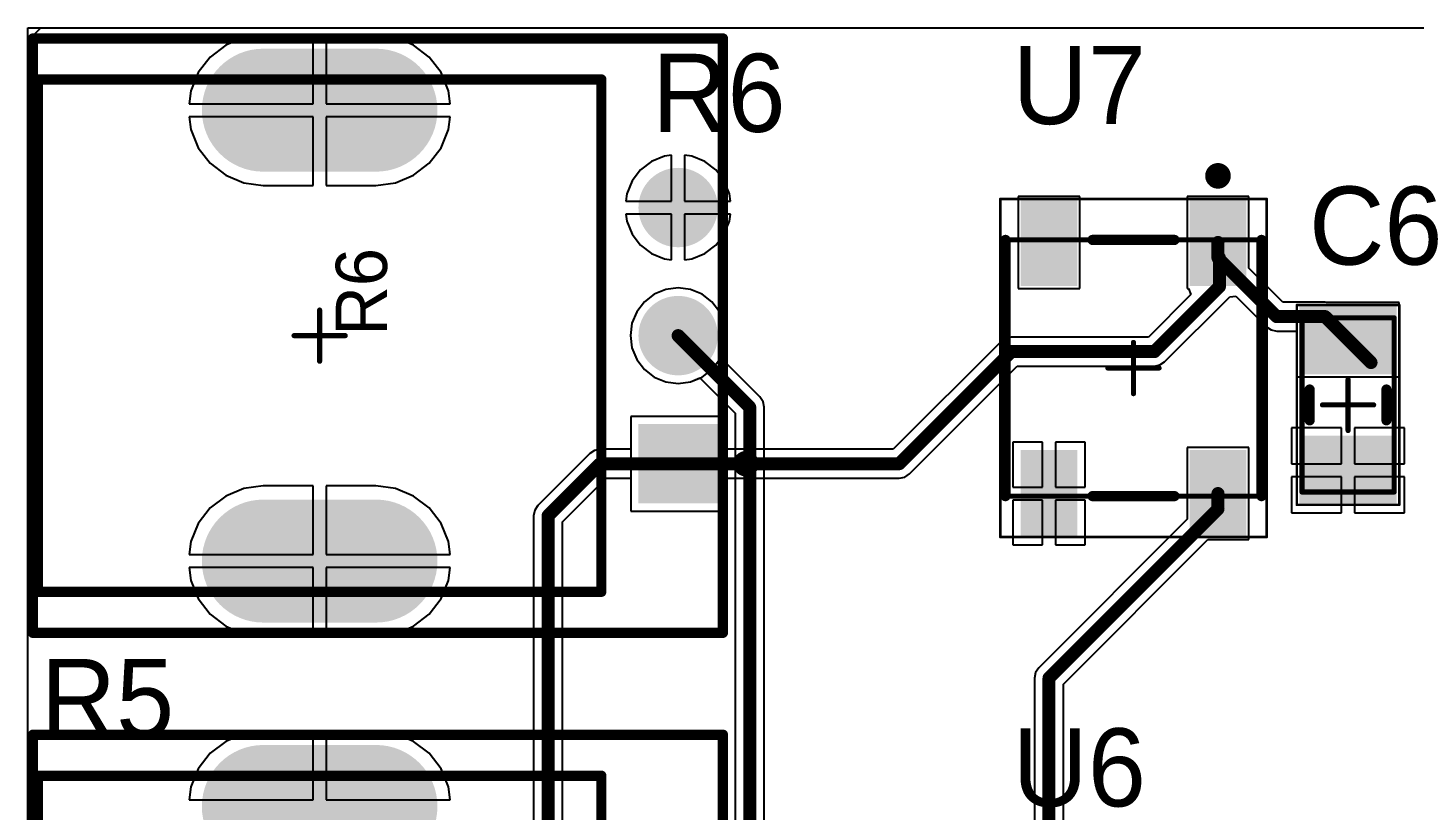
# Model space of a CAD drawing. Header units: millimetres. Extents: x 0 to 5455, y 0 to 5455.
# Drawn here: x 0 to 27.07, y 64.61 to 79.88 of the extents above; entities that cross this region are included whole.
import ezdxf

# ---------------------------------------------------------------- set-up
doc = ezdxf.new("R2010")
doc.units = ezdxf.units.MM
for name, color, linetype in [('BottomLayer', 5, 'Continuous'), ('BottomSolder', 6, 'Continuous'), ('Mechanical13', 56, 'Continuous'), ('Mechanical15', 56, 'Continuous'), ('Mechanical16', 56, 'Continuous'), ('Mechanical3', 76, 'Continuous'), ('Mechanical4', 56, 'Continuous'), ('Mechanical5', 56, 'Continuous'), ('MultiLayer', 9, 'Continuous'), ('PadHoleLayer', 156, 'Continuous'), ('TopLayer', 1, 'Continuous'), ('TopOverlay', 2, 'Continuous'), ('TopPaste', 8, 'Continuous'), ('TopSolder', 216, 'Continuous')]:
    doc.layers.add(name, color=color, linetype=linetype)

# ---------------------------------------------------------------- blocks, each defined once
blk = doc.blocks.new('ADAI_WS2812B_V_3')
at = {"layer": 'TopLayer'}
for points in [[(-3.2, 2.1), (-1.7, 2.1), (-1.7, 1.2), (-3.2, 1.2)], [(1.7, 2.1), (3.2, 2.1), (3.2, 1.2), (1.7, 1.2)], [(-3.2, -1.2), (-1.7, -1.2), (-1.7, -2.1), (-3.2, -2.1)], [(1.7, -1.2), (3.2, -1.2), (3.2, -2.1), (1.7, -2.1)]]:
    blk.add_hatch(color=1, dxfattribs=at).paths.add_polyline_path(points)
at = {"layer": 'TopPaste'}
for points in [[(-3.2, 2.1), (-1.7, 2.1), (-1.7, 1.2), (-3.2, 1.2)], [(1.7, 2.1), (3.2, 2.1), (3.2, 1.2), (1.7, 1.2)], [(-3.2, -1.2), (-1.7, -1.2), (-1.7, -2.1), (-3.2, -2.1)], [(1.7, -1.2), (3.2, -1.2), (3.2, -2.1), (1.7, -2.1)]]:
    blk.add_hatch(color=8, dxfattribs=at).paths.add_polyline_path(points)
at = {"layer": 'TopSolder'}
for points in [[(-3.302, 2.202), (-1.598, 2.202), (-1.598, 1.098), (-3.302, 1.098)], [(1.598, 2.202), (3.302, 2.202), (3.302, 1.098), (1.598, 1.098)], [(-3.302, -1.098), (-1.598, -1.098), (-1.598, -2.202), (-3.302, -2.202)], [(1.598, -1.098), (3.302, -1.098), (3.302, -2.202), (1.598, -2.202)]]:
    blk.add_hatch(color=216, dxfattribs=at).paths.add_polyline_path(points)
at = {"layer": 'Mechanical13', "const_width": 0.1}
for points in [[(2.5, 2.5), (-2.5, 2.5)], [(-2.5, -2.5), (-2.5, 2.5)], [(2.5, -2.5), (2.5, 2.5)], [(2.5, -2.5), (-2.5, -2.5)]]:
    blk.add_lwpolyline(points, dxfattribs=at)
at = {"layer": 'Mechanical13', "const_width": 0.05}
for points in [[(-2.525, 2.5, 1), (-2.475, 2.5, 1)], [(-2.525, 2.5, 1), (-2.475, 2.5, 1)], [(2.475, 2.5, 1), (2.525, 2.5, 1)], [(2.475, 2.5, 1), (2.525, 2.5, 1)], [(-2.525, -2.5, 1), (-2.475, -2.5, 1)], [(-2.525, -2.5, 1), (-2.475, -2.5, 1)], [(2.475, -2.5, 1), (2.525, -2.5, 1)], [(2.475, -2.5, 1), (2.525, -2.5, 1)]]:
    blk.add_lwpolyline(points, format="xyb", close=True, dxfattribs=at)
at = {"layer": 'Mechanical15'}
for points, const_width in [([(-3.3, -2.598), (-3.3, 2.6)], 0.05), ([(3.3, 2.6), (-3.3, 2.6)], 0.05), ([(3.3, -2.6), (3.3, 2.6)], 0.05), ([(0, -0.5), (0, 0.5)], 0.1), ([(0.5, 0), (-0.5, 0)], 0.1), ([(3.3, -2.6), (-3.3, -2.6)], 0.05)]:
    blk.add_lwpolyline(points, dxfattribs=dict(at, const_width=const_width))
for points, const_width in [([(-3.313, 2.6, 1), (-3.288, 2.6, 1)], 0.025), ([(-3.313, 2.6, 1), (-3.288, 2.6, 1)], 0.025), ([(3.288, 2.6, 1), (3.313, 2.6, 1)], 0.025), ([(3.288, 2.6, 1), (3.313, 2.6, 1)], 0.025), ([(-0.025, 0.5, 1), (0.025, 0.5, 1)], 0.05), ([(-0.525, 0, 1), (-0.475, 0, 1)], 0.05), ([(0.475, 0, 1), (0.525, 0, 1)], 0.05), ([(-0.025, -0.5, 1), (0.025, -0.5, 1)], 0.05), ([(-3.313, -2.598, 1), (-3.288, -2.598, 1)], 0.025), ([(-3.313, -2.6, 1), (-3.288, -2.6, 1)], 0.025), ([(3.288, -2.6, 1), (3.313, -2.6, 1)], 0.025), ([(3.288, -2.6, 1), (3.313, -2.6, 1)], 0.025)]:
    blk.add_lwpolyline(points, format="xyb", close=True, dxfattribs=dict(at, const_width=const_width))
at = {"layer": 'TopOverlay', "const_width": 0.2}
for points in [[(2.5, 2.5), (-2.5, 2.5)], [(-2.5, -0.8), (-2.5, 0.8)], [(2.5, -0.8), (2.5, 0.8)], [(2.5, -2.5), (-2.5, -2.5)]]:
    blk.add_lwpolyline(points, dxfattribs=at)
at = {"layer": 'TopOverlay'}
for points, const_width in [([(-2.55, 2.5, 1), (-2.45, 2.5, 1)], 0.1), ([(2.45, 2.5, 1), (2.55, 2.5, 1)], 0.1), ([(-3.625, 1.65, 1), (-3.875, 1.65, 1)], 0.25), ([(-3.938, 1.65, 1), (-3.813, 1.65, 1)], 0.125), ([(-3.687, 1.65, 1), (-3.562, 1.65, 1)], 0.125), ([(-2.55, 0.8, 1), (-2.45, 0.8, 1)], 0.1), ([(2.45, 0.8, 1), (2.55, 0.8, 1)], 0.1), ([(-2.55, -0.8, 1), (-2.45, -0.8, 1)], 0.1), ([(2.45, -0.8, 1), (2.55, -0.8, 1)], 0.1), ([(-2.55, -2.5, 1), (-2.45, -2.5, 1)], 0.1), ([(2.45, -2.5, 1), (2.55, -2.5, 1)], 0.1)]:
    blk.add_lwpolyline(points, format="xyb", close=True, dxfattribs=dict(at, const_width=const_width))
blk = doc.blocks.new('FP_PTV09A_4_MFG_11')
at = {"layer": 'BottomLayer'}
h = blk.add_hatch(color=5, dxfattribs=at)
edge = h.paths.add_edge_path()
edge.add_arc((-4.4, -1.1), 1.2, 180, 360)
edge.add_line((-3.2, -1.1), (-3.2, 1.1))
edge.add_arc((-4.4, 1.1), 1.2, 0, 180)
edge.add_line((-5.6, 1.1), (-5.6, -1.1))
h = blk.add_hatch(color=5, dxfattribs=at)
edge = h.paths.add_edge_path()
edge.add_arc((4.4, -1.1), 1.2, 180, 360)
edge.add_line((5.6, -1.1), (5.6, 1.1))
edge.add_arc((4.4, 1.1), 1.2, 0, 180)
edge.add_line((3.2, 1.1), (3.2, -1.1))
blk.add_hatch(color=5, dxfattribs=at).paths.add_polyline_path([(-3.275, -6.225), (-1.725, -6.225), (-1.725, -7.775), (-3.275, -7.775)])
h = blk.add_hatch(color=5, dxfattribs=at)
edge = h.paths.add_edge_path()
edge.add_arc((0, -7), 0.775, 0, 360)
h = blk.add_hatch(color=5, dxfattribs=at)
edge = h.paths.add_edge_path()
edge.add_arc((2.5, -7), 0.775, 0, 360)
at = {"layer": 'BottomSolder'}
h = blk.add_hatch(color=6, dxfattribs=at)
edge = h.paths.add_edge_path()
edge.add_arc((-4.4, -1.1), 1.2, 180, 360)
edge.add_line((-3.2, -1.1), (-3.2, 1.1))
edge.add_arc((-4.4, 1.1), 1.2, 0, 180)
edge.add_line((-5.6, 1.1), (-5.6, -1.1))
h = blk.add_hatch(color=6, dxfattribs=at)
edge = h.paths.add_edge_path()
edge.add_arc((4.4, -1.1), 1.2, 180, 360)
edge.add_line((5.6, -1.1), (5.6, 1.1))
edge.add_arc((4.4, 1.1), 1.2, 0, 180)
edge.add_line((3.2, 1.1), (3.2, -1.1))
blk.add_hatch(color=6, dxfattribs=at).paths.add_polyline_path([(-3.275, -6.225), (-1.725, -6.225), (-1.725, -7.775), (-3.275, -7.775)])
h = blk.add_hatch(color=6, dxfattribs=at)
edge = h.paths.add_edge_path()
edge.add_arc((0, -7), 0.775, 0, 360)
h = blk.add_hatch(color=6, dxfattribs=at)
edge = h.paths.add_edge_path()
edge.add_arc((2.5, -7), 0.775, 0, 360)
at = {"layer": 'MultiLayer'}
h = blk.add_hatch(color=9, dxfattribs=at)
edge = h.paths.add_edge_path()
edge.add_arc((-4.4, -1.1), 1.2, 180, 360)
edge.add_line((-3.2, -1.1), (-3.2, 1.1))
edge.add_arc((-4.4, 1.1), 1.2, 0, 180)
edge.add_line((-5.6, 1.1), (-5.6, -1.1))
h = blk.add_hatch(color=9, dxfattribs=at)
edge = h.paths.add_edge_path()
edge.add_arc((4.4, -1.1), 1.2, 180, 360)
edge.add_line((5.6, -1.1), (5.6, 1.1))
edge.add_arc((4.4, 1.1), 1.2, 0, 180)
edge.add_line((3.2, 1.1), (3.2, -1.1))
blk.add_hatch(color=9, dxfattribs=at).paths.add_polyline_path([(-3.275, -6.225), (-1.725, -6.225), (-1.725, -7.775), (-3.275, -7.775)])
h = blk.add_hatch(color=9, dxfattribs=at)
edge = h.paths.add_edge_path()
edge.add_arc((0, -7), 0.775, 0, 360)
h = blk.add_hatch(color=9, dxfattribs=at)
edge = h.paths.add_edge_path()
edge.add_arc((2.5, -7), 0.775, 0, 360)
at = {"layer": 'PadHoleLayer'}
h = blk.add_hatch(color=156, dxfattribs=at)
edge = h.paths.add_edge_path()
edge.add_arc((-4.4, -1.1), 0.9, 180, 360)
edge.add_line((-3.5, -1.1), (-3.5, 1.1))
edge.add_arc((-4.4, 1.1), 0.9, 0, 180)
edge.add_line((-5.3, 1.1), (-5.3, -1.1))
h = blk.add_hatch(color=156, dxfattribs=at)
edge = h.paths.add_edge_path()
edge.add_arc((4.4, -1.1), 0.9, 180, 360)
edge.add_line((5.3, -1.1), (5.3, 1.1))
edge.add_arc((4.4, 1.1), 0.9, 0, 180)
edge.add_line((3.5, 1.1), (3.5, -1.1))
h = blk.add_hatch(color=156, dxfattribs=at)
edge = h.paths.add_edge_path()
edge.add_arc((-2.5, -7), 0.5, 0, 360)
h = blk.add_hatch(color=156, dxfattribs=at)
edge = h.paths.add_edge_path()
edge.add_arc((0, -7), 0.5, 0, 360)
h = blk.add_hatch(color=156, dxfattribs=at)
edge = h.paths.add_edge_path()
edge.add_arc((2.5, -7), 0.5, 0, 360)
at = {"layer": 'TopLayer'}
h = blk.add_hatch(color=1, dxfattribs=at)
edge = h.paths.add_edge_path()
edge.add_arc((-4.4, -1.1), 1.2, 180, 360)
edge.add_line((-3.2, -1.1), (-3.2, 1.1))
edge.add_arc((-4.4, 1.1), 1.2, 0, 180)
edge.add_line((-5.6, 1.1), (-5.6, -1.1))
h = blk.add_hatch(color=1, dxfattribs=at)
edge = h.paths.add_edge_path()
edge.add_arc((4.4, -1.1), 1.2, 180, 360)
edge.add_line((5.6, -1.1), (5.6, 1.1))
edge.add_arc((4.4, 1.1), 1.2, 0, 180)
edge.add_line((3.2, 1.1), (3.2, -1.1))
blk.add_hatch(color=1, dxfattribs=at).paths.add_polyline_path([(-3.275, -6.225), (-1.725, -6.225), (-1.725, -7.775), (-3.275, -7.775)])
h = blk.add_hatch(color=1, dxfattribs=at)
edge = h.paths.add_edge_path()
edge.add_arc((0, -7), 0.775, 0, 360)
h = blk.add_hatch(color=1, dxfattribs=at)
edge = h.paths.add_edge_path()
edge.add_arc((2.5, -7), 0.775, 0, 360)
at = {"layer": 'TopSolder'}
h = blk.add_hatch(color=216, dxfattribs=at)
edge = h.paths.add_edge_path()
edge.add_arc((-4.4, -1.1), 1.2, 180, 360)
edge.add_line((-3.2, -1.1), (-3.2, 1.1))
edge.add_arc((-4.4, 1.1), 1.2, 0, 180)
edge.add_line((-5.6, 1.1), (-5.6, -1.1))
h = blk.add_hatch(color=216, dxfattribs=at)
edge = h.paths.add_edge_path()
edge.add_arc((4.4, -1.1), 1.2, 180, 360)
edge.add_line((5.6, -1.1), (5.6, 1.1))
edge.add_arc((4.4, 1.1), 1.2, 0, 180)
edge.add_line((3.2, 1.1), (3.2, -1.1))
blk.add_hatch(color=216, dxfattribs=at).paths.add_polyline_path([(-3.275, -6.225), (-1.725, -6.225), (-1.725, -7.775), (-3.275, -7.775)])
h = blk.add_hatch(color=216, dxfattribs=at)
edge = h.paths.add_edge_path()
edge.add_arc((0, -7), 0.775, 0, 360)
h = blk.add_hatch(color=216, dxfattribs=at)
edge = h.paths.add_edge_path()
edge.add_arc((2.5, -7), 0.775, 0, 360)
at = {"layer": 'Mechanical16', "const_width": 0.1}
for points in [[(0, 0.5), (0, -0.5)], [(-0.5, 0), (0.5, 0)]]:
    blk.add_lwpolyline(points, dxfattribs=at)
at = {"layer": 'Mechanical16', "const_width": 0.05}
for points in [[(-0.025, 0.5, 1), (0.025, 0.5, 1)], [(-0.525, 0, 1), (-0.475, 0, 1)], [(0.475, 0, 1), (0.525, 0, 1)], [(-0.025, -0.5, 1), (0.025, -0.5, 1)]]:
    blk.add_lwpolyline(points, format="xyb", close=True, dxfattribs=at)
at = {"layer": 'Mechanical3', "const_width": 0.2}
for points in [[(-5, 5.5), (-5, -5.5)], [(-5, 5.5), (5, 5.5)], [(5, 5.5), (5, -5.5)], [(-5, -5.5), (5, -5.5)]]:
    blk.add_lwpolyline(points, dxfattribs=at)
at = {"layer": 'Mechanical3', "const_width": 0.1}
for points in [[(-5.05, 5.5, 1), (-4.95, 5.5, 1)], [(-5.05, 5.5, 1), (-4.95, 5.5, 1)], [(4.95, 5.5, 1), (5.05, 5.5, 1)], [(4.95, 5.5, 1), (5.05, 5.5, 1)], [(-5.05, -5.5, 1), (-4.95, -5.5, 1)], [(-5.05, -5.5, 1), (-4.95, -5.5, 1)], [(4.95, -5.5, 1), (5.05, -5.5, 1)], [(4.95, -5.5, 1), (5.05, -5.5, 1)]]:
    blk.add_lwpolyline(points, format="xyb", close=True, dxfattribs=at)
at = {"layer": 'Mechanical4', "const_width": 0.2}
for points in [[(-5.8, 5.6), (-5.8, -7.875)], [(-5.8, 5.6), (5.8, 5.6)], [(5.8, 5.6), (5.8, -7.875)], [(-5.8, -7.875), (5.8, -7.875)]]:
    blk.add_lwpolyline(points, dxfattribs=at)
at = {"layer": 'Mechanical4', "const_width": 0.1}
for points in [[(-5.85, 5.6, 1), (-5.75, 5.6, 1)], [(-5.85, 5.6, 1), (-5.75, 5.6, 1)], [(5.75, 5.6, 1), (5.85, 5.6, 1)], [(5.75, 5.6, 1), (5.85, 5.6, 1)], [(-5.85, -7.875, 1), (-5.75, -7.875, 1)], [(-5.85, -7.875, 1), (-5.75, -7.875, 1)], [(5.75, -7.875, 1), (5.85, -7.875, 1)], [(5.75, -7.875, 1), (5.85, -7.875, 1)]]:
    blk.add_lwpolyline(points, format="xyb", close=True, dxfattribs=at)
at = {"layer": 'Mechanical5', "const_width": 0.2}
for points in [[(-5.8, 5.6), (-5.8, -7.875)], [(-5.8, 5.6), (5.8, 5.6)], [(5.8, 5.6), (5.8, -7.875)], [(-5.8, -7.875), (5.8, -7.875)]]:
    blk.add_lwpolyline(points, dxfattribs=at)
at = {"layer": 'Mechanical5', "const_width": 0.1}
for points in [[(-5.85, 5.6, 1), (-5.75, 5.6, 1)], [(-5.85, 5.6, 1), (-5.75, 5.6, 1)], [(5.75, 5.6, 1), (5.85, 5.6, 1)], [(5.75, 5.6, 1), (5.85, 5.6, 1)], [(-5.85, -7.875, 1), (-5.75, -7.875, 1)], [(-5.85, -7.875, 1), (-5.75, -7.875, 1)], [(5.75, -7.875, 1), (5.85, -7.875, 1)], [(5.75, -7.875, 1), (5.85, -7.875, 1)]]:
    blk.add_lwpolyline(points, format="xyb", close=True, dxfattribs=at)
at = {"layer": 'TopOverlay', "const_width": 0.2}
for points in [[(-5, 5.5), (-5, 2.675)], [(-5, 5.5), (5, 5.5)], [(5, 5.5), (5, 2.675)], [(-5, -2.675), (-5, -5.5)], [(5, -2.675), (5, -5.5)], [(-5, -5.5), (5, -5.5)]]:
    blk.add_lwpolyline(points, dxfattribs=at)
at = {"layer": 'TopOverlay'}
for points, const_width in [([(-5.05, 5.5, 1), (-4.95, 5.5, 1)], 0.1), ([(-5.05, 5.5, 1), (-4.95, 5.5, 1)], 0.1), ([(4.95, 5.5, 1), (5.05, 5.5, 1)], 0.1), ([(4.95, 5.5, 1), (5.05, 5.5, 1)], 0.1), ([(-5.05, 2.675, 1), (-4.95, 2.675, 1)], 0.1), ([(4.95, 2.675, 1), (5.05, 2.675, 1)], 0.1), ([(-5.05, -2.675, 1), (-4.95, -2.675, 1)], 0.1), ([(4.95, -2.675, 1), (5.05, -2.675, 1)], 0.1), ([(-5.05, -5.5, 1), (-4.95, -5.5, 1)], 0.1), ([(-5.05, -5.5, 1), (-4.95, -5.5, 1)], 0.1), ([(4.95, -5.5, 1), (5.05, -5.5, 1)], 0.1), ([(4.95, -5.5, 1), (5.05, -5.5, 1)], 0.1), ([(-2.375, -8.325, 1), (-2.625, -8.325, 1)], 0.25), ([(-2.688, -8.325, 1), (-2.563, -8.325, 1)], 0.125), ([(-2.437, -8.325, 1), (-2.312, -8.325, 1)], 0.125)]:
    blk.add_lwpolyline(points, format="xyb", close=True, dxfattribs=dict(at, const_width=const_width))
at = {"layer": 'Mechanical5'}
blk.add_text('R6', height=1, dxfattribs=at).set_placement((0, -1.315))
blk = doc.blocks.new('FP_PTV09A_4_MFG_12')
at = {"layer": 'BottomLayer'}
h = blk.add_hatch(color=5, dxfattribs=at)
edge = h.paths.add_edge_path()
edge.add_arc((-4.4, -1.1), 1.2, 180, 360)
edge.add_line((-3.2, -1.1), (-3.2, 1.1))
edge.add_arc((-4.4, 1.1), 1.2, 0, 180)
edge.add_line((-5.6, 1.1), (-5.6, -1.1))
h = blk.add_hatch(color=5, dxfattribs=at)
edge = h.paths.add_edge_path()
edge.add_arc((4.4, -1.1), 1.2, 180, 360)
edge.add_line((5.6, -1.1), (5.6, 1.1))
edge.add_arc((4.4, 1.1), 1.2, 0, 180)
edge.add_line((3.2, 1.1), (3.2, -1.1))
blk.add_hatch(color=5, dxfattribs=at).paths.add_polyline_path([(-3.275, -6.225), (-1.725, -6.225), (-1.725, -7.775), (-3.275, -7.775)])
h = blk.add_hatch(color=5, dxfattribs=at)
edge = h.paths.add_edge_path()
edge.add_arc((0, -7), 0.775, 0, 360)
h = blk.add_hatch(color=5, dxfattribs=at)
edge = h.paths.add_edge_path()
edge.add_arc((2.5, -7), 0.775, 0, 360)
at = {"layer": 'BottomSolder'}
h = blk.add_hatch(color=6, dxfattribs=at)
edge = h.paths.add_edge_path()
edge.add_arc((-4.4, -1.1), 1.2, 180, 360)
edge.add_line((-3.2, -1.1), (-3.2, 1.1))
edge.add_arc((-4.4, 1.1), 1.2, 0, 180)
edge.add_line((-5.6, 1.1), (-5.6, -1.1))
h = blk.add_hatch(color=6, dxfattribs=at)
edge = h.paths.add_edge_path()
edge.add_arc((4.4, -1.1), 1.2, 180, 360)
edge.add_line((5.6, -1.1), (5.6, 1.1))
edge.add_arc((4.4, 1.1), 1.2, 0, 180)
edge.add_line((3.2, 1.1), (3.2, -1.1))
blk.add_hatch(color=6, dxfattribs=at).paths.add_polyline_path([(-3.275, -6.225), (-1.725, -6.225), (-1.725, -7.775), (-3.275, -7.775)])
h = blk.add_hatch(color=6, dxfattribs=at)
edge = h.paths.add_edge_path()
edge.add_arc((0, -7), 0.775, 0, 360)
h = blk.add_hatch(color=6, dxfattribs=at)
edge = h.paths.add_edge_path()
edge.add_arc((2.5, -7), 0.775, 0, 360)
at = {"layer": 'MultiLayer'}
h = blk.add_hatch(color=9, dxfattribs=at)
edge = h.paths.add_edge_path()
edge.add_arc((-4.4, -1.1), 1.2, 180, 360)
edge.add_line((-3.2, -1.1), (-3.2, 1.1))
edge.add_arc((-4.4, 1.1), 1.2, 0, 180)
edge.add_line((-5.6, 1.1), (-5.6, -1.1))
h = blk.add_hatch(color=9, dxfattribs=at)
edge = h.paths.add_edge_path()
edge.add_arc((4.4, -1.1), 1.2, 180, 360)
edge.add_line((5.6, -1.1), (5.6, 1.1))
edge.add_arc((4.4, 1.1), 1.2, 0, 180)
edge.add_line((3.2, 1.1), (3.2, -1.1))
blk.add_hatch(color=9, dxfattribs=at).paths.add_polyline_path([(-3.275, -6.225), (-1.725, -6.225), (-1.725, -7.775), (-3.275, -7.775)])
h = blk.add_hatch(color=9, dxfattribs=at)
edge = h.paths.add_edge_path()
edge.add_arc((0, -7), 0.775, 0, 360)
h = blk.add_hatch(color=9, dxfattribs=at)
edge = h.paths.add_edge_path()
edge.add_arc((2.5, -7), 0.775, 0, 360)
at = {"layer": 'PadHoleLayer'}
h = blk.add_hatch(color=156, dxfattribs=at)
edge = h.paths.add_edge_path()
edge.add_arc((-4.4, -1.1), 0.9, 180, 360)
edge.add_line((-3.5, -1.1), (-3.5, 1.1))
edge.add_arc((-4.4, 1.1), 0.9, 0, 180)
edge.add_line((-5.3, 1.1), (-5.3, -1.1))
h = blk.add_hatch(color=156, dxfattribs=at)
edge = h.paths.add_edge_path()
edge.add_arc((4.4, -1.1), 0.9, 180, 360)
edge.add_line((5.3, -1.1), (5.3, 1.1))
edge.add_arc((4.4, 1.1), 0.9, 0, 180)
edge.add_line((3.5, 1.1), (3.5, -1.1))
h = blk.add_hatch(color=156, dxfattribs=at)
edge = h.paths.add_edge_path()
edge.add_arc((-2.5, -7), 0.5, 0, 360)
h = blk.add_hatch(color=156, dxfattribs=at)
edge = h.paths.add_edge_path()
edge.add_arc((0, -7), 0.5, 0, 360)
h = blk.add_hatch(color=156, dxfattribs=at)
edge = h.paths.add_edge_path()
edge.add_arc((2.5, -7), 0.5, 0, 360)
at = {"layer": 'TopLayer'}
h = blk.add_hatch(color=1, dxfattribs=at)
edge = h.paths.add_edge_path()
edge.add_arc((-4.4, -1.1), 1.2, 180, 360)
edge.add_line((-3.2, -1.1), (-3.2, 1.1))
edge.add_arc((-4.4, 1.1), 1.2, 0, 180)
edge.add_line((-5.6, 1.1), (-5.6, -1.1))
h = blk.add_hatch(color=1, dxfattribs=at)
edge = h.paths.add_edge_path()
edge.add_arc((4.4, -1.1), 1.2, 180, 360)
edge.add_line((5.6, -1.1), (5.6, 1.1))
edge.add_arc((4.4, 1.1), 1.2, 0, 180)
edge.add_line((3.2, 1.1), (3.2, -1.1))
blk.add_hatch(color=1, dxfattribs=at).paths.add_polyline_path([(-3.275, -6.225), (-1.725, -6.225), (-1.725, -7.775), (-3.275, -7.775)])
h = blk.add_hatch(color=1, dxfattribs=at)
edge = h.paths.add_edge_path()
edge.add_arc((0, -7), 0.775, 0, 360)
h = blk.add_hatch(color=1, dxfattribs=at)
edge = h.paths.add_edge_path()
edge.add_arc((2.5, -7), 0.775, 0, 360)
at = {"layer": 'TopSolder'}
h = blk.add_hatch(color=216, dxfattribs=at)
edge = h.paths.add_edge_path()
edge.add_arc((-4.4, -1.1), 1.2, 180, 360)
edge.add_line((-3.2, -1.1), (-3.2, 1.1))
edge.add_arc((-4.4, 1.1), 1.2, 0, 180)
edge.add_line((-5.6, 1.1), (-5.6, -1.1))
h = blk.add_hatch(color=216, dxfattribs=at)
edge = h.paths.add_edge_path()
edge.add_arc((4.4, -1.1), 1.2, 180, 360)
edge.add_line((5.6, -1.1), (5.6, 1.1))
edge.add_arc((4.4, 1.1), 1.2, 0, 180)
edge.add_line((3.2, 1.1), (3.2, -1.1))
blk.add_hatch(color=216, dxfattribs=at).paths.add_polyline_path([(-3.275, -6.225), (-1.725, -6.225), (-1.725, -7.775), (-3.275, -7.775)])
h = blk.add_hatch(color=216, dxfattribs=at)
edge = h.paths.add_edge_path()
edge.add_arc((0, -7), 0.775, 0, 360)
h = blk.add_hatch(color=216, dxfattribs=at)
edge = h.paths.add_edge_path()
edge.add_arc((2.5, -7), 0.775, 0, 360)
at = {"layer": 'Mechanical16', "const_width": 0.1}
for points in [[(0, 0.5), (0, -0.5)], [(-0.5, 0), (0.5, 0)]]:
    blk.add_lwpolyline(points, dxfattribs=at)
at = {"layer": 'Mechanical16', "const_width": 0.05}
for points in [[(-0.025, 0.5, 1), (0.025, 0.5, 1)], [(-0.525, 0, 1), (-0.475, 0, 1)], [(0.475, 0, 1), (0.525, 0, 1)], [(-0.025, -0.5, 1), (0.025, -0.5, 1)]]:
    blk.add_lwpolyline(points, format="xyb", close=True, dxfattribs=at)
at = {"layer": 'Mechanical3', "const_width": 0.2}
for points in [[(-5, 5.5), (-5, -5.5)], [(-5, 5.5), (5, 5.5)], [(5, 5.5), (5, -5.5)], [(-5, -5.5), (5, -5.5)]]:
    blk.add_lwpolyline(points, dxfattribs=at)
at = {"layer": 'Mechanical3', "const_width": 0.1}
for points in [[(-5.05, 5.5, 1), (-4.95, 5.5, 1)], [(-5.05, 5.5, 1), (-4.95, 5.5, 1)], [(4.95, 5.5, 1), (5.05, 5.5, 1)], [(4.95, 5.5, 1), (5.05, 5.5, 1)], [(-5.05, -5.5, 1), (-4.95, -5.5, 1)], [(-5.05, -5.5, 1), (-4.95, -5.5, 1)], [(4.95, -5.5, 1), (5.05, -5.5, 1)], [(4.95, -5.5, 1), (5.05, -5.5, 1)]]:
    blk.add_lwpolyline(points, format="xyb", close=True, dxfattribs=at)
at = {"layer": 'Mechanical4', "const_width": 0.2}
for points in [[(-5.8, 5.6), (-5.8, -7.875)], [(-5.8, 5.6), (5.8, 5.6)], [(5.8, 5.6), (5.8, -7.875)], [(-5.8, -7.875), (5.8, -7.875)]]:
    blk.add_lwpolyline(points, dxfattribs=at)
at = {"layer": 'Mechanical4', "const_width": 0.1}
for points in [[(-5.85, 5.6, 1), (-5.75, 5.6, 1)], [(-5.85, 5.6, 1), (-5.75, 5.6, 1)], [(5.75, 5.6, 1), (5.85, 5.6, 1)], [(5.75, 5.6, 1), (5.85, 5.6, 1)], [(-5.85, -7.875, 1), (-5.75, -7.875, 1)], [(-5.85, -7.875, 1), (-5.75, -7.875, 1)], [(5.75, -7.875, 1), (5.85, -7.875, 1)], [(5.75, -7.875, 1), (5.85, -7.875, 1)]]:
    blk.add_lwpolyline(points, format="xyb", close=True, dxfattribs=at)
at = {"layer": 'Mechanical5', "const_width": 0.2}
for points in [[(-5.8, 5.6), (-5.8, -7.875)], [(-5.8, 5.6), (5.8, 5.6)], [(5.8, 5.6), (5.8, -7.875)], [(-5.8, -7.875), (5.8, -7.875)]]:
    blk.add_lwpolyline(points, dxfattribs=at)
at = {"layer": 'Mechanical5', "const_width": 0.1}
for points in [[(-5.85, 5.6, 1), (-5.75, 5.6, 1)], [(-5.85, 5.6, 1), (-5.75, 5.6, 1)], [(5.75, 5.6, 1), (5.85, 5.6, 1)], [(5.75, 5.6, 1), (5.85, 5.6, 1)], [(-5.85, -7.875, 1), (-5.75, -7.875, 1)], [(-5.85, -7.875, 1), (-5.75, -7.875, 1)], [(5.75, -7.875, 1), (5.85, -7.875, 1)], [(5.75, -7.875, 1), (5.85, -7.875, 1)]]:
    blk.add_lwpolyline(points, format="xyb", close=True, dxfattribs=at)
at = {"layer": 'TopOverlay', "const_width": 0.2}
for points in [[(-5, 5.5), (-5, 2.675)], [(-5, 5.5), (5, 5.5)], [(5, 5.5), (5, 2.675)], [(-5, -2.675), (-5, -5.5)], [(5, -2.675), (5, -5.5)], [(-5, -5.5), (5, -5.5)]]:
    blk.add_lwpolyline(points, dxfattribs=at)
at = {"layer": 'TopOverlay'}
for points, const_width in [([(-5.05, 5.5, 1), (-4.95, 5.5, 1)], 0.1), ([(-5.05, 5.5, 1), (-4.95, 5.5, 1)], 0.1), ([(4.95, 5.5, 1), (5.05, 5.5, 1)], 0.1), ([(4.95, 5.5, 1), (5.05, 5.5, 1)], 0.1), ([(-5.05, 2.675, 1), (-4.95, 2.675, 1)], 0.1), ([(4.95, 2.675, 1), (5.05, 2.675, 1)], 0.1), ([(-5.05, -2.675, 1), (-4.95, -2.675, 1)], 0.1), ([(4.95, -2.675, 1), (5.05, -2.675, 1)], 0.1), ([(-5.05, -5.5, 1), (-4.95, -5.5, 1)], 0.1), ([(-5.05, -5.5, 1), (-4.95, -5.5, 1)], 0.1), ([(4.95, -5.5, 1), (5.05, -5.5, 1)], 0.1), ([(4.95, -5.5, 1), (5.05, -5.5, 1)], 0.1), ([(-2.375, -8.325, 1), (-2.625, -8.325, 1)], 0.25), ([(-2.688, -8.325, 1), (-2.563, -8.325, 1)], 0.125), ([(-2.437, -8.325, 1), (-2.312, -8.325, 1)], 0.125)]:
    blk.add_lwpolyline(points, format="xyb", close=True, dxfattribs=dict(at, const_width=const_width))
at = {"layer": 'Mechanical5'}
blk.add_text('R5', height=1, dxfattribs=at).set_placement((0, -1.315))
blk = doc.blocks.new('CAPC3216X180X55LL20T25_30')
at = {"layer": 'TopLayer'}
for points in [[(-1.85, -0.85), (-1.85, 0.85), (-0.7, 0.85), (-0.7, -0.85)], [(0.7, -0.85), (0.7, 0.85), (1.85, 0.85), (1.85, -0.85)]]:
    blk.add_hatch(color=1, dxfattribs=at).paths.add_polyline_path(points)
at = {"layer": 'TopPaste'}
for points in [[(-1.85, -0.85), (-1.85, 0.85), (-0.7, 0.85), (-0.7, -0.85)], [(0.7, -0.85), (0.7, 0.85), (1.85, 0.85), (1.85, -0.85)]]:
    blk.add_hatch(color=8, dxfattribs=at).paths.add_polyline_path(points)
at = {"layer": 'TopSolder'}
for points in [[(-1.952, -0.952), (-1.952, 0.952), (-0.598, 0.952), (-0.598, -0.952)], [(0.598, -0.952), (0.598, 0.952), (1.952, 0.952), (1.952, -0.952)]]:
    blk.add_hatch(color=216, dxfattribs=at).paths.add_polyline_path(points)
at = {"layer": 'Mechanical13', "const_width": 0.1}
for points in [[(-1.7, 0.9), (1.7, 0.9)], [(-1.7, 0.9), (-1.7, -0.9)], [(1.7, 0.9), (1.7, -0.9)], [(-1.7, -0.9), (1.7, -0.9)]]:
    blk.add_lwpolyline(points, dxfattribs=at)
at = {"layer": 'Mechanical13', "const_width": 0.05}
for points in [[(-1.725, 0.9, 1), (-1.675, 0.9, 1)], [(-1.725, 0.9, 1), (-1.675, 0.9, 1)], [(1.675, 0.9, 1), (1.725, 0.9, 1)], [(1.675, 0.9, 1), (1.725, 0.9, 1)], [(-1.725, -0.9, 1), (-1.675, -0.9, 1)], [(-1.725, -0.9, 1), (-1.675, -0.9, 1)], [(1.675, -0.9, 1), (1.725, -0.9, 1)], [(1.675, -0.9, 1), (1.725, -0.9, 1)]]:
    blk.add_lwpolyline(points, format="xyb", close=True, dxfattribs=at)
at = {"layer": 'Mechanical15'}
for points, const_width in [([(-1.95, 1), (1.95, 1)], 0.05), ([(-1.95, 1), (-1.95, -1)], 0.05), ([(1.95, 1), (1.95, -1)], 0.05), ([(0, 0.5), (0, -0.5)], 0.1), ([(-0.5, 0), (0.5, 0)], 0.1), ([(-1.95, -1), (1.95, -1)], 0.05)]:
    blk.add_lwpolyline(points, dxfattribs=dict(at, const_width=const_width))
for points, const_width in [([(-1.963, 1, 1), (-1.938, 1, 1)], 0.025), ([(-1.963, 1, 1), (-1.938, 1, 1)], 0.025), ([(1.937, 1, 1), (1.962, 1, 1)], 0.025), ([(1.937, 1, 1), (1.962, 1, 1)], 0.025), ([(-0.025, 0.5, 1), (0.025, 0.5, 1)], 0.05), ([(-0.525, 0, 1), (-0.475, 0, 1)], 0.05), ([(0.475, 0, 1), (0.525, 0, 1)], 0.05), ([(-0.025, -0.5, 1), (0.025, -0.5, 1)], 0.05), ([(-1.963, -1, 1), (-1.938, -1, 1)], 0.025), ([(-1.963, -1, 1), (-1.938, -1, 1)], 0.025), ([(1.937, -1, 1), (1.962, -1, 1)], 0.025), ([(1.937, -1, 1), (1.962, -1, 1)], 0.025)]:
    blk.add_lwpolyline(points, format="xyb", close=True, dxfattribs=dict(at, const_width=const_width))
at = {"layer": 'TopOverlay', "const_width": 0.2}
for points in [[(-0.3, 0.75), (0.3, 0.75)], [(-0.3, -0.75), (0.3, -0.75)]]:
    blk.add_lwpolyline(points, dxfattribs=at)
at = {"layer": 'TopOverlay', "const_width": 0.1}
for points in [[(-0.35, 0.75, 1), (-0.25, 0.75, 1)], [(0.25, 0.75, 1), (0.35, 0.75, 1)], [(-0.35, -0.75, 1), (-0.25, -0.75, 1)], [(0.25, -0.75, 1), (0.35, -0.75, 1)]]:
    blk.add_lwpolyline(points, format="xyb", close=True, dxfattribs=at)

msp = doc.modelspace()

# ---------------------------------------------------------------- linework, layer by layer
at = {"layer": 'BottomLayer'}
for p, q in [((0, 0), (0, 79.883)), ((0, 79.883), (40.894, 79.883)), ((4.22, 79.691), (3.867, 79.544)), ((4.6, 79.741), (4.22, 79.691)), ((5.573, 79.741), (4.6, 79.741)), ((5.573, 78.401), (5.573, 79.741)), ((6.8, 79.741), (5.827, 79.741)), ((5.827, 79.741), (5.827, 78.401)), ((7.18, 79.691), (6.8, 79.741)), ((7.533, 79.544), (7.18, 79.691)), ((3.867, 79.544), (3.563, 79.311)), ((7.837, 79.311), (7.533, 79.544)), ((3.563, 79.311), (3.33, 79.007)), ((8.07, 79.007), (7.837, 79.311)), ((3.33, 79.007), (3.183, 78.654)), ((8.217, 78.654), (8.07, 79.007)), ((3.183, 78.654), (3.15, 78.401)), ((8.25, 78.401), (8.217, 78.654)), ((3.15, 78.401), (5.573, 78.401)), ((5.827, 78.401), (8.25, 78.401)), ((5.573, 78.147), (3.15, 78.147)), ((3.15, 78.147), (3.183, 77.894)), ((5.573, 76.807), (5.573, 78.147)), ((8.25, 78.147), (5.827, 78.147)), ((5.827, 78.147), (5.827, 76.807)), ((8.217, 77.894), (8.25, 78.147)), ((3.183, 77.894), (3.33, 77.541)), ((8.07, 77.541), (8.217, 77.894)), ((3.33, 77.541), (3.563, 77.237)), ((7.837, 77.237), (8.07, 77.541)), ((3.563, 77.237), (3.867, 77.004)), ((7.533, 77.004), (7.837, 77.237)), ((12.181, 77.273), (11.966, 77.108)), ((12.431, 77.377), (12.181, 77.273)), ((12.573, 77.395), (12.431, 77.377)), ((12.573, 76.501), (12.573, 77.395)), ((12.969, 77.377), (12.827, 77.395)), ((12.827, 77.395), (12.827, 76.501)), ((13.219, 77.273), (12.969, 77.377)), ((13.434, 77.108), (13.219, 77.273)), ((3.867, 77.004), (4.22, 76.857)), ((7.18, 76.857), (7.533, 77.004)), ((11.801, 76.893), (11.697, 76.643)), ((11.966, 77.108), (11.801, 76.893)), ((13.599, 76.893), (13.434, 77.108)), ((13.703, 76.643), (13.599, 76.893)), ((4.22, 76.857), (4.6, 76.807)), ((4.6, 76.807), (5.573, 76.807)), ((5.827, 76.807), (6.8, 76.807)), ((6.8, 76.807), (7.18, 76.857)), ((11.697, 76.643), (11.679, 76.501)), ((13.721, 76.501), (13.703, 76.643)), ((11.679, 76.501), (12.573, 76.501)), ((12.827, 76.501), (13.721, 76.501)), ((12.573, 76.247), (11.679, 76.247)), ((11.679, 76.247), (11.697, 76.105)), ((11.697, 76.105), (11.801, 75.855)), ((12.573, 75.353), (12.573, 76.247)), ((13.721, 76.247), (12.827, 76.247)), ((12.827, 76.247), (12.827, 75.353)), ((13.599, 75.855), (13.703, 76.105)), ((13.703, 76.105), (13.721, 76.247)), ((11.801, 75.855), (11.966, 75.64)), ((13.434, 75.64), (13.599, 75.855)), ((11.966, 75.64), (12.181, 75.475)), ((13.219, 75.475), (13.434, 75.64)), ((12.181, 75.475), (12.431, 75.371)), ((12.431, 75.371), (12.573, 75.353)), ((12.827, 75.353), (12.969, 75.371)), ((12.969, 75.371), (13.219, 75.475)), ((12.459, 74.775), (12.234, 74.682)), ((12.7, 74.807), (12.459, 74.775)), ((12.941, 74.775), (12.7, 74.807)), ((13.166, 74.682), (12.941, 74.775)), ((12.04, 74.534), (11.892, 74.34)), ((12.234, 74.682), (12.04, 74.534)), ((13.36, 74.534), (13.166, 74.682)), ((13.508, 74.34), (13.36, 74.534)), ((11.892, 74.34), (11.799, 74.115)), ((13.601, 74.115), (13.508, 74.34)), ((11.799, 74.115), (11.767, 73.874)), ((13.633, 73.874), (13.601, 74.115)), ((11.767, 73.874), (11.799, 73.633)), ((13.601, 73.633), (13.633, 73.874)), ((11.799, 73.633), (11.892, 73.408)), ((11.892, 73.408), (12.04, 73.214)), ((13.525, 73.448), (13.601, 73.633)), ((14.297, 72.677), (13.525, 73.448)), ((12.04, 73.214), (12.234, 73.066)), ((12.234, 73.066), (12.459, 72.973)), ((12.459, 72.973), (12.7, 72.941)), ((12.7, 72.941), (12.941, 72.973)), ((12.941, 72.973), (13.126, 73.049)), ((13.126, 73.049), (13.815, 72.36)), ((14.358, 72.585), (14.297, 72.677)), ((14.297, 72.677), (14.297, 72.677)), ((14.379, 72.477), (14.358, 72.585)), ((13.625, 72.299), (11.775, 72.299)), ((11.775, 72.299), (11.775, 70.449)), ((13.625, 70.449), (13.625, 72.299)), ((13.815, 72.36), (13.815, 63.115)), ((14.379, 61.712), (14.379, 72.477)), ((4.6, 70.941), (4.22, 70.891)), ((5.573, 70.941), (4.6, 70.941)), ((5.573, 69.601), (5.573, 70.941)), ((6.8, 70.941), (5.827, 70.941)), ((5.827, 70.941), (5.827, 69.601)), ((7.18, 70.891), (6.8, 70.941)), ((3.867, 70.744), (3.563, 70.511)), ((4.22, 70.891), (3.867, 70.744)), ((7.533, 70.744), (7.18, 70.891)), ((7.837, 70.511), (7.533, 70.744)), ((3.563, 70.511), (3.33, 70.207)), ((8.07, 70.207), (7.837, 70.511)), ((11.775, 70.449), (13.625, 70.449)), ((3.33, 70.207), (3.183, 69.854)), ((8.217, 69.854), (8.07, 70.207)), ((3.183, 69.854), (3.15, 69.601)), ((8.25, 69.601), (8.217, 69.854)), ((3.15, 69.601), (5.573, 69.601)), ((5.827, 69.601), (8.25, 69.601)), ((5.573, 69.347), (3.15, 69.347)), ((3.15, 69.347), (3.183, 69.094)), ((5.573, 68.007), (5.573, 69.347)), ((8.25, 69.347), (5.827, 69.347)), ((5.827, 69.347), (5.827, 68.007)), ((8.217, 69.094), (8.25, 69.347)), ((3.183, 69.094), (3.33, 68.741)), ((8.07, 68.741), (8.217, 69.094)), ((3.33, 68.741), (3.563, 68.437)), ((7.837, 68.437), (8.07, 68.741)), ((3.563, 68.437), (3.867, 68.204)), ((7.533, 68.204), (7.837, 68.437)), ((3.867, 68.204), (4.22, 68.057)), ((4.22, 68.057), (4.6, 68.007)), ((4.6, 68.007), (5.573, 68.007)), ((5.827, 68.007), (6.8, 68.007)), ((6.8, 68.007), (7.18, 68.057)), ((7.18, 68.057), (7.533, 68.204)), ((4.22, 66.102), (3.867, 65.955)), ((4.6, 66.152), (4.22, 66.102)), ((5.573, 66.152), (4.6, 66.152)), ((5.573, 64.812), (5.573, 66.152)), ((6.8, 66.152), (5.827, 66.152)), ((5.827, 66.152), (5.827, 64.812)), ((7.18, 66.102), (6.8, 66.152)), ((7.533, 65.955), (7.18, 66.102)), ((3.867, 65.955), (3.563, 65.722)), ((7.837, 65.722), (7.533, 65.955)), ((3.563, 65.722), (3.33, 65.418)), ((8.07, 65.418), (7.837, 65.722)), ((3.33, 65.418), (3.183, 65.065)), ((8.217, 65.065), (8.07, 65.418)), ((3.183, 65.065), (3.15, 64.812)), ((8.25, 64.812), (8.217, 65.065)), ((3.15, 64.812), (5.573, 64.812)), ((5.827, 64.812), (8.25, 64.812))]:
    msp.add_line(p, q, dxfattribs=at)
at = {"layer": 'BottomLayer', "const_width": 0.254}
for points in [[(12.7, 73.874), (14.097, 72.477)], [(14.097, 61.595), (14.097, 72.477)]]:
    msp.add_lwpolyline(points, dxfattribs=at)
at = {"layer": 'BottomLayer', "const_width": 0.127}
for points in [[(12.636, 73.874, 1), (12.764, 73.874, 1)], [(14.034, 72.477, 1), (14.161, 72.477, 1)], [(14.034, 72.477, 1), (14.161, 72.477, 1)]]:
    msp.add_lwpolyline(points, format="xyb", close=True, dxfattribs=at)
at = {"layer": 'TopLayer'}
for p, q in [((0, 79.629), (0.254, 79.883)), ((0.254, 79.883), (40.804, 79.883)), ((0, 0), (0, 79.629)), ((4.22, 79.691), (3.867, 79.544)), ((4.6, 79.741), (4.22, 79.691)), ((5.573, 79.741), (4.6, 79.741)), ((5.573, 78.401), (5.573, 79.741)), ((6.8, 79.741), (5.827, 79.741)), ((5.827, 79.741), (5.827, 78.401)), ((7.18, 79.691), (6.8, 79.741)), ((7.533, 79.544), (7.18, 79.691)), ((3.867, 79.544), (3.563, 79.311)), ((7.837, 79.311), (7.533, 79.544)), ((3.563, 79.311), (3.33, 79.007)), ((8.07, 79.007), (7.837, 79.311)), ((3.33, 79.007), (3.183, 78.654)), ((8.217, 78.654), (8.07, 79.007)), ((3.183, 78.654), (3.15, 78.401)), ((8.25, 78.401), (8.217, 78.654)), ((3.15, 78.401), (5.573, 78.401)), ((5.827, 78.401), (8.25, 78.401)), ((5.573, 78.147), (3.15, 78.147)), ((3.15, 78.147), (3.183, 77.894)), ((5.573, 76.807), (5.573, 78.147)), ((8.25, 78.147), (5.827, 78.147)), ((5.827, 78.147), (5.827, 76.807)), ((8.217, 77.894), (8.25, 78.147)), ((3.183, 77.894), (3.33, 77.541)), ((8.07, 77.541), (8.217, 77.894)), ((3.33, 77.541), (3.563, 77.237)), ((7.837, 77.237), (8.07, 77.541)), ((3.563, 77.237), (3.867, 77.004)), ((7.533, 77.004), (7.837, 77.237)), ((12.181, 77.273), (11.966, 77.108)), ((12.431, 77.377), (12.181, 77.273)), ((12.573, 77.395), (12.431, 77.377)), ((12.573, 76.501), (12.573, 77.395)), ((12.969, 77.377), (12.827, 77.395)), ((12.827, 77.395), (12.827, 76.501)), ((13.219, 77.273), (12.969, 77.377)), ((13.434, 77.108), (13.219, 77.273)), ((3.867, 77.004), (4.22, 76.857)), ((7.18, 76.857), (7.533, 77.004)), ((11.801, 76.893), (11.697, 76.643)), ((11.966, 77.108), (11.801, 76.893)), ((13.599, 76.893), (13.434, 77.108)), ((13.703, 76.643), (13.599, 76.893)), ((4.22, 76.857), (4.6, 76.807)), ((4.6, 76.807), (5.573, 76.807)), ((5.827, 76.807), (6.8, 76.807)), ((6.8, 76.807), (7.18, 76.857)), ((11.697, 76.643), (11.679, 76.501)), ((13.721, 76.501), (13.703, 76.643)), ((11.679, 76.501), (12.573, 76.501)), ((12.827, 76.501), (13.721, 76.501)), ((20.541, 76.592), (19.341, 76.592)), ((19.341, 76.592), (19.341, 74.792)), ((20.541, 74.792), (20.541, 76.592)), ((23.841, 76.592), (22.641, 76.592)), ((22.641, 76.592), (22.641, 74.792)), ((23.841, 75.191), (23.841, 76.592)), ((12.573, 76.247), (11.679, 76.247)), ((11.679, 76.247), (11.697, 76.105)), ((11.697, 76.105), (11.801, 75.855)), ((12.573, 75.353), (12.573, 76.247)), ((13.721, 76.247), (12.827, 76.247)), ((12.827, 76.247), (12.827, 75.353)), ((13.599, 75.855), (13.703, 76.105)), ((13.703, 76.105), (13.721, 76.247)), ((11.801, 75.855), (11.966, 75.64)), ((13.434, 75.64), (13.599, 75.855)), ((11.966, 75.64), (12.181, 75.475)), ((13.219, 75.475), (13.434, 75.64)), ((12.181, 75.475), (12.431, 75.371)), ((12.431, 75.371), (12.573, 75.353)), ((12.827, 75.353), (12.969, 75.371)), ((12.969, 75.371), (13.219, 75.475)), ((24.505, 74.527), (23.841, 75.191)), ((12.459, 74.775), (12.234, 74.682)), ((12.7, 74.807), (12.459, 74.775)), ((12.941, 74.775), (12.7, 74.807)), ((13.166, 74.682), (12.941, 74.775)), ((19.341, 74.792), (20.541, 74.792)), ((22.641, 74.792), (22.665, 74.792)), ((22.665, 74.792), (22.713, 74.675)), ((12.04, 74.534), (11.892, 74.34)), ((12.234, 74.682), (12.04, 74.534)), ((13.36, 74.534), (13.166, 74.682)), ((13.508, 74.34), (13.36, 74.534)), ((22.713, 74.675), (21.883, 73.844)), ((22.2, 73.362), (23.47, 74.632)), ((23.47, 74.632), (23.589, 74.644)), ((23.47, 74.632), (23.47, 74.632)), ((23.589, 74.644), (24.188, 74.045)), ((25.333, 74.527), (24.505, 74.527)), ((25.36, 74.522), (25.333, 74.527)), ((25.333, 74.527), (25.333, 74.527)), ((26.781, 74.522), (25.36, 74.522)), ((26.781, 73.072), (26.781, 74.522)), ((11.892, 74.34), (11.799, 74.115)), ((13.601, 74.115), (13.508, 74.34)), ((11.799, 74.115), (11.767, 73.874)), ((13.633, 73.874), (13.601, 74.115)), ((24.188, 74.045), (24.188, 74.045)), ((24.188, 74.045), (24.28, 73.984)), ((24.28, 73.984), (24.388, 73.963)), ((24.388, 73.963), (24.781, 73.963)), ((24.781, 73.963), (24.781, 73.072)), ((11.767, 73.874), (11.799, 73.633)), ((13.601, 73.633), (13.633, 73.874)), ((19.006, 73.762), (16.901, 71.656)), ((19.098, 73.823), (19.006, 73.762)), ((19.006, 73.762), (19.006, 73.762)), ((19.206, 73.844), (19.098, 73.823)), ((21.883, 73.844), (19.206, 73.844)), ((19.206, 73.844), (19.206, 73.844)), ((11.799, 73.633), (11.892, 73.408)), ((11.892, 73.408), (12.04, 73.214)), ((13.36, 73.214), (13.508, 73.408)), ((13.508, 73.408), (13.601, 73.633)), ((12.04, 73.214), (12.234, 73.066)), ((13.166, 73.066), (13.36, 73.214)), ((17.218, 71.174), (19.323, 73.28)), ((19.323, 73.28), (22, 73.28)), ((22, 73.28), (22.108, 73.301)), ((22, 73.28), (22, 73.28)), ((22.108, 73.301), (22.2, 73.362)), ((12.234, 73.066), (12.459, 72.973)), ((12.459, 72.973), (12.7, 72.941)), ((12.7, 72.941), (12.941, 72.973)), ((12.941, 72.973), (13.166, 73.066)), ((24.781, 73.072), (26.202, 73.072)), ((26.202, 73.072), (26.229, 73.067)), ((26.229, 73.067), (26.256, 73.072)), ((26.256, 73.072), (26.781, 73.072)), ((13.625, 72.299), (11.775, 72.299)), ((11.775, 72.299), (11.775, 71.656)), ((13.625, 71.656), (13.625, 72.299)), ((25.654, 72.076), (24.677, 72.076)), ((24.677, 72.076), (24.677, 71.374)), ((25.654, 71.374), (25.654, 72.076)), ((26.885, 72.076), (25.908, 72.076)), ((25.908, 72.076), (25.908, 71.374)), ((26.885, 71.374), (26.885, 72.076)), ((19.814, 71.796), (19.237, 71.796)), ((19.237, 71.796), (19.237, 70.919)), ((19.814, 70.919), (19.814, 71.796)), ((20.645, 71.796), (20.068, 71.796)), ((20.068, 71.796), (20.068, 70.919)), ((20.645, 70.919), (20.645, 71.796)), ((10.976, 71.574), (9.96, 70.558)), ((11.068, 71.635), (10.976, 71.574)), ((10.976, 71.574), (10.976, 71.574)), ((11.176, 71.656), (11.068, 71.635)), ((11.775, 71.656), (11.176, 71.656)), ((16.901, 71.656), (13.625, 71.656)), ((23.841, 71.692), (22.641, 71.692)), ((22.641, 71.692), (22.641, 70.291)), ((23.841, 69.892), (23.841, 71.692)), ((24.677, 71.374), (25.654, 71.374)), ((25.908, 71.374), (26.885, 71.374)), ((4.6, 70.941), (4.22, 70.891)), ((5.573, 70.941), (4.6, 70.941)), ((5.573, 69.601), (5.573, 70.941)), ((6.8, 70.941), (5.827, 70.941)), ((5.827, 70.941), (5.827, 69.601)), ((7.18, 70.891), (6.8, 70.941)), ((10.442, 70.241), (11.293, 71.092)), ((11.293, 71.092), (11.775, 71.092)), ((11.775, 71.092), (11.775, 70.449)), ((13.625, 70.449), (13.625, 71.092)), ((13.625, 71.092), (17.018, 71.092)), ((17.018, 71.092), (17.126, 71.113)), ((17.018, 71.092), (17.018, 71.092)), ((17.126, 71.113), (17.218, 71.174)), ((25.654, 71.12), (24.677, 71.12)), ((24.677, 71.12), (24.677, 70.418)), ((25.654, 70.418), (25.654, 71.12)), ((26.885, 71.12), (25.908, 71.12)), ((25.908, 71.12), (25.908, 70.418)), ((26.885, 70.418), (26.885, 71.12)), ((3.867, 70.744), (3.563, 70.511)), ((4.22, 70.891), (3.867, 70.744)), ((7.533, 70.744), (7.18, 70.891)), ((7.837, 70.511), (7.533, 70.744)), ((19.237, 70.919), (19.814, 70.919)), ((19.814, 70.665), (19.237, 70.665)), ((19.237, 70.665), (19.237, 69.788)), ((19.814, 69.788), (19.814, 70.665)), ((20.068, 70.919), (20.645, 70.919)), ((20.645, 70.665), (20.068, 70.665)), ((20.068, 70.665), (20.068, 69.788)), ((20.645, 69.788), (20.645, 70.665)), ((3.563, 70.511), (3.33, 70.207)), ((8.07, 70.207), (7.837, 70.511)), ((9.899, 70.466), (9.878, 70.358)), ((9.96, 70.558), (9.899, 70.466)), ((11.775, 70.449), (13.625, 70.449)), ((24.677, 70.418), (25.654, 70.418)), ((25.908, 70.418), (26.885, 70.418)), ((3.33, 70.207), (3.183, 69.854)), ((8.217, 69.854), (8.07, 70.207)), ((9.878, 70.358), (9.878, 70.358)), ((9.878, 70.358), (9.878, 56.769)), ((10.442, 57.617), (10.442, 70.241)), ((22.641, 70.291), (19.741, 67.392)), ((3.183, 69.854), (3.15, 69.601)), ((8.25, 69.601), (8.217, 69.854)), ((20.223, 67.075), (23.04, 69.892)), ((23.04, 69.892), (23.841, 69.892)), ((3.15, 69.601), (5.573, 69.601)), ((5.827, 69.601), (8.25, 69.601)), ((19.237, 69.788), (19.814, 69.788)), ((20.068, 69.788), (20.645, 69.788)), ((5.573, 69.347), (3.15, 69.347)), ((3.15, 69.347), (3.183, 69.094)), ((5.573, 68.007), (5.573, 69.347)), ((8.25, 69.347), (5.827, 69.347)), ((5.827, 69.347), (5.827, 68.007)), ((8.217, 69.094), (8.25, 69.347)), ((3.183, 69.094), (3.33, 68.741)), ((8.07, 68.741), (8.217, 69.094)), ((3.33, 68.741), (3.563, 68.437)), ((7.837, 68.437), (8.07, 68.741)), ((3.563, 68.437), (3.867, 68.204)), ((7.533, 68.204), (7.837, 68.437)), ((3.867, 68.204), (4.22, 68.057)), ((4.22, 68.057), (4.6, 68.007)), ((4.6, 68.007), (5.573, 68.007)), ((5.827, 68.007), (6.8, 68.007)), ((6.8, 68.007), (7.18, 68.057)), ((7.18, 68.057), (7.533, 68.204)), ((19.68, 67.3), (19.659, 67.192)), ((19.659, 67.192), (19.659, 67.192)), ((19.659, 67.192), (19.659, 63.286)), ((19.741, 67.392), (19.68, 67.3)), ((20.223, 63.286), (20.223, 67.075)), ((4.22, 66.102), (3.867, 65.955)), ((4.6, 66.152), (4.22, 66.102)), ((5.573, 66.152), (4.6, 66.152)), ((5.573, 64.812), (5.573, 66.152)), ((6.8, 66.152), (5.827, 66.152)), ((5.827, 66.152), (5.827, 64.812)), ((7.18, 66.102), (6.8, 66.152)), ((7.533, 65.955), (7.18, 66.102)), ((3.867, 65.955), (3.563, 65.722)), ((7.837, 65.722), (7.533, 65.955)), ((3.563, 65.722), (3.33, 65.418)), ((8.07, 65.418), (7.837, 65.722)), ((3.33, 65.418), (3.183, 65.065)), ((8.217, 65.065), (8.07, 65.418)), ((3.183, 65.065), (3.15, 64.812)), ((8.25, 64.812), (8.217, 65.065)), ((3.15, 64.812), (5.573, 64.812)), ((5.827, 64.812), (8.25, 64.812))]:
    msp.add_line(p, q, dxfattribs=at)
at = {"layer": 'TopLayer', "const_width": 0.254}
for points in [[(23.241, 75.392), (23.241, 75.692)], [(23.241, 75.392), (23.27, 75.363)], [(23.27, 75.363), (23.27, 75.392)], [(23.27, 74.832), (23.27, 75.363)], [(23.27, 75.363), (24.388, 74.245)], [(22, 73.562), (23.27, 74.832)], [(24.388, 74.245), (25.333, 74.245)], [(25.333, 74.245), (25.781, 73.797)], [(25.781, 73.797), (26.229, 73.349)], [(17.018, 71.374), (19.206, 73.562)], [(19.206, 73.562), (22, 73.562)], [(10.16, 70.358), (11.176, 71.374)], [(11.176, 71.374), (12.7, 71.374)], [(12.729, 71.374), (17.018, 71.374)], [(23.241, 70.492), (23.241, 70.792)], [(10.16, 56.769), (10.16, 70.358)], [(19.941, 67.192), (23.241, 70.492)], [(19.941, 62.386), (19.941, 67.192)]]:
    msp.add_lwpolyline(points, dxfattribs=at)
at = {"layer": 'TopLayer', "const_width": 0.127}
for points in [[(23.177, 75.692, 1), (23.305, 75.692, 1)], [(23.177, 75.392, 1), (23.305, 75.392, 1)], [(23.177, 75.392, 1), (23.305, 75.392, 1)], [(23.206, 75.392, 1), (23.333, 75.392, 1)], [(23.206, 75.363, 1), (23.333, 75.363, 1)], [(23.206, 75.363, 1), (23.333, 75.363, 1)], [(23.206, 75.363, 1), (23.333, 75.363, 1)], [(23.206, 75.363, 1), (23.333, 75.363, 1)], [(23.206, 74.832, 1), (23.333, 74.832, 1)], [(23.206, 74.832, 1), (23.333, 74.832, 1)], [(24.325, 74.245, 1), (24.452, 74.245, 1)], [(24.325, 74.245, 1), (24.452, 74.245, 1)], [(25.269, 74.245, 1), (25.396, 74.245, 1)], [(25.269, 74.245, 1), (25.396, 74.245, 1)], [(25.718, 73.797, 1), (25.845, 73.797, 1)], [(25.718, 73.797, 1), (25.845, 73.797, 1)], [(19.142, 73.562, 1), (19.269, 73.562, 1)], [(19.142, 73.562, 1), (19.269, 73.562, 1)], [(21.936, 73.562, 1), (22.063, 73.562, 1)], [(21.936, 73.562, 1), (22.063, 73.562, 1)], [(26.166, 73.349, 1), (26.293, 73.349, 1)], [(11.113, 71.374, 1), (11.239, 71.374, 1)], [(11.113, 71.374, 1), (11.239, 71.374, 1)], [(12.636, 71.374, 1), (12.764, 71.374, 1)], [(12.665, 71.374, 1), (12.792, 71.374, 1)], [(16.954, 71.374, 1), (17.081, 71.374, 1)], [(16.954, 71.374, 1), (17.081, 71.374, 1)], [(23.177, 70.792, 1), (23.305, 70.792, 1)], [(10.097, 70.358, 1), (10.223, 70.358, 1)], [(10.097, 70.358, 1), (10.223, 70.358, 1)], [(23.177, 70.492, 1), (23.305, 70.492, 1)], [(23.177, 70.492, 1), (23.305, 70.492, 1)], [(19.878, 67.192, 1), (20.005, 67.192, 1)], [(19.878, 67.192, 1), (20.005, 67.192, 1)]]:
    msp.add_lwpolyline(points, format="xyb", close=True, dxfattribs=at)

# ---------------------------------------------------------------- block references
for name, p, rotation in [('FP_PTV09A_4_MFG_11', (5.7, 73.874), 90), ('ADAI_WS2812B_V_3', (21.591, 73.242), 270), ('CAPC3216X180X55LL20T25_30', (25.781, 72.522), 90), ('FP_PTV09A_4_MFG_12', (5.7, 60.285), 90)]:
    msp.add_blockref(name, p, dxfattribs=dict(rotation=rotation))

# ---------------------------------------------------------------- texts
at = {"layer": 'TopOverlay'}
for s, p in [('R6', (12.192, 77.851)), ('U7', (19.228, 78.003)), ('C6', (25.019, 75.26)), ('R5', (0.254, 66.04)), ('U6', (19.229, 64.686))]:
    msp.add_text(s, height=1.524, dxfattribs=at).set_placement(p)

doc.saveas('drawing.dxf')
